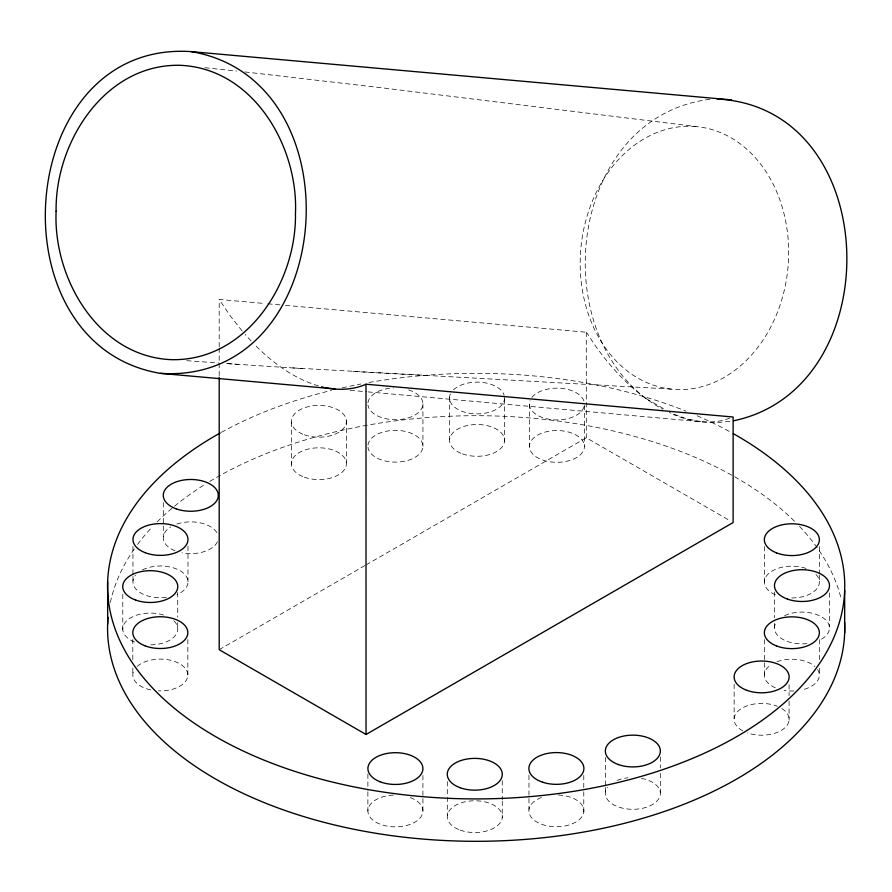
<?xml version="1.0" encoding="UTF-8"?>
<svg xmlns="http://www.w3.org/2000/svg" width="892" height="892" viewBox="0 0 892 892"><rect width="100%" height="100%" fill="white"/><g stroke="black" fill="none" stroke-linecap="round" stroke-linejoin="round"><path stroke-width="0.67" stroke-dasharray="4.46 3.34" d="M219.198 649.699L364.828 565.617M366.032 564.926L586.289 437.76L730.715 521.14M729.823 421.403L718.919 422.418L704.401 422.027L368.218 391.911M709.887 99.313C565.595 117.32 542.236 343.32 662.6 409.227M671.219 389.113L289.298 367.716M352.886 371.462L428.929 375.666M302.288 368.574L225.609 363.512L238.744 364.393M186.774 360.691L218.674 363.011M219.198 346.709L219.198 299.444L265.08 303.548M267.778 303.793L279.932 304.874M285.329 305.354L586.289 332.237L586.858 333.151M350.199 390.306L366.835 391.789M204.904 67.703L236.592 71.059M244.854 71.94L380.17 87.594L697.633 126.731A131.86 103.996 -84.9 0 1 767.376 333.151A131.86 103.996 -84.9 0 1 588.274 313.884A131.86 103.996 -84.9 0 1 697.633 126.731M700.8 421.626L686.539 418.783L669.268 412.539M318.455 385.901C293.568 378.498 272.205 362.453 254.164 344.2M646.064 398.557L665.042 409.506M251.087 341.012L245.066 334.377M242.111 330.943L230.493 316.147L219.265 299.567M829.437 592.901L829.437 627.087M819.369 546.517L819.369 573.868M819.369 575.24L819.369 582.075M819.369 639.575L819.369 661.451M819.369 668.286L819.369 675.133M789.086 684.655L789.086 695.593M789.086 701.067L789.086 720.212M774.501 591.965L774.501 617.944M774.501 623.419L774.501 628.882M764.344 546.517L764.344 582.075M764.344 639.575L764.344 661.451M764.344 662.823L764.344 675.133M734.149 684.22L734.149 718.406M660.314 756.973L660.314 767.912M660.314 773.375L660.314 792.52M605.378 757.408L605.378 786.12M605.378 787.48L605.378 794.326M586.289 332.237L586.289 437.76M584.427 405.414L584.427 446.435A27.518 15.889 0 0 1 543.161 460.194A27.518 15.889 0 0 1 543.161 432.676A27.518 15.889 0 0 1 584.427 446.435M583.781 775.36L583.781 790.39M583.781 791.762L583.781 812.278M529.402 404.043L529.402 446.435M528.967 775.237L528.967 797.113M528.967 798.485L528.967 809.423M504.526 398.914L504.526 441.295M502.252 780.645L502.252 799.789M502.252 801.15L502.252 817.563M449.579 397.107L449.579 439.5M447.305 781.582L447.305 815.756M422.92 403.853L422.92 446.234M422.92 775.416L422.92 797.292M422.92 798.652L422.92 810.962M367.883 774.044L367.883 790.457M367.883 791.817L367.883 810.962M346.352 420.411L346.352 462.792M291.405 422.206L291.405 464.598M219.198 348.092L219.198 361.996M219.198 363.378L219.198 375.889M187.978 546.328L187.978 581.874M187.844 639.464L187.844 675.01M177.72 592.522L177.72 617.141M177.72 622.605L177.72 628.079M163.303 502.664L163.303 536.85M132.953 546.328L132.953 575.039M132.953 576.41L132.953 581.874M132.808 639.464L132.808 661.34M132.808 668.175L132.808 675.01M122.784 594.328L122.784 629.875M217.414 541.734A27.518 15.889 0 0 1 182.001 552.806M175.01 550.777A27.518 15.889 0 0 1 170.695 526.893M176.817 524.072A27.518 15.889 0 0 1 217.458 533.873M504.549 397.498A27.518 15.889 0 0 1 474.02 413.799A27.518 15.889 0 0 1 450.415 394.03M453.437 389.86A27.518 15.889 0 0 1 482.026 382.389A27.518 15.889 0 0 1 504.147 395.234M781.816 708.516A27.518 15.889 0 0 1 782.986 729.31A27.518 15.889 0 0 1 747.496 732.945M742.802 730.894A27.518 15.889 0 0 1 740.248 709.296A27.518 15.889 0 0 1 777.378 706.286M173.873 620.821A27.518 15.889 0 0 1 173.962 637.033A27.518 15.889 0 0 1 149.354 644.849M134.636 642.05A27.518 15.889 0 0 1 127.054 620.431A27.518 15.889 0 0 1 164.217 615.29M784.637 615.647A27.518 15.889 0 0 1 823.338 617.978A27.518 15.889 0 0 1 819.302 640.322M806.937 643.611A27.518 15.889 0 0 1 780.6 637.992A27.518 15.889 0 0 1 776.519 621.958M641.459 778.337A27.518 15.889 0 0 1 658.775 798.753A27.518 15.889 0 0 1 623.006 808.252A27.518 15.889 0 0 1 607.396 787.391M617.086 780.4A27.518 15.889 0 0 1 627.879 777.802M584.149 406.306A27.518 15.889 0 0 1 552.037 419.675A27.518 15.889 0 0 1 530.038 400.675M531.888 397.453A27.518 15.889 0 0 1 561.804 388.41A27.518 15.889 0 0 1 584.36 402.916M816.002 574.459A27.518 15.889 0 0 1 791.851 597.963M775.36 594.786A27.518 15.889 0 0 1 769.25 573.01A27.518 15.889 0 0 1 806.725 568.706M410.275 797.604A27.518 15.889 0 0 1 412.405 823.45A27.518 15.889 0 0 1 369.399 816.158A27.518 15.889 0 0 1 395.401 795.073M137.178 666.424A27.518 15.889 0 0 1 171.153 660.403A27.518 15.889 0 0 1 187.064 678.756A27.518 15.889 0 0 1 158.363 690.854M150.715 689.895A27.518 15.889 0 0 1 133.923 670.539M558.359 795.006A27.518 15.889 0 0 1 581.907 816.76A27.518 15.889 0 0 1 538.846 823.093A27.518 15.889 0 0 1 541.511 797.481M817.629 669.58A27.518 15.889 0 0 1 801.473 690.007M793.813 690.977A27.518 15.889 0 0 1 784.101 690.375M775.36 687.843A27.518 15.889 0 0 1 771.056 664.73M776.977 661.764A27.518 15.889 0 0 1 814.998 666.536M408.581 389.904A27.518 15.889 0 0 1 410.275 417.211A27.518 15.889 0 0 1 367.961 404.979M367.961 402.716A27.518 15.889 0 0 1 393.439 388.009M367.961 445.108A27.518 15.889 0 0 1 409.718 432.676A27.518 15.889 0 0 1 409.718 459.804A27.518 15.889 0 0 1 367.961 447.371M142.441 569.876A27.518 15.889 0 0 1 181.89 571.906A27.518 15.889 0 0 1 176.95 594.596M166.313 597.395A27.518 15.889 0 0 1 139.041 591.842A27.518 15.889 0 0 1 135.439 575.273M221.327 432.364A368.586 212.798 0 0 1 331.456 390.395M342.16 387.875A368.586 212.798 0 0 1 360.948 383.973M368.987 382.501A368.586 212.798 0 0 1 686.104 411.212M697.12 415.783A368.586 212.798 0 0 1 730.916 432.33M110.352 602.412A368.586 212.798 0 0 1 134.346 548.881M137.535 544.455A368.586 212.798 0 0 1 152.521 526.659M157.182 521.865A368.586 212.798 0 0 1 204.212 484.858M209.787 481.424A368.586 212.798 0 0 1 794.739 521.474M799.511 526.358A368.586 212.798 0 0 1 841.424 599.993M646.042 398.746A157.761 91.084 60 0 1 587.014 333.039M729.834 418.058A157.761 91.084 60 0 1 673.371 414.524M462.379 453.838A27.518 15.889 0 0 0 504.549 441.016A27.518 15.889 0 0 0 464.23 426.343A27.518 15.889 0 0 0 462.379 453.838M460.105 830.095A27.518 15.889 0 0 0 502.274 817.284A27.518 15.889 0 0 0 461.956 802.61A27.518 15.889 0 0 0 460.105 830.095M304.35 434.794A27.518 15.889 0 0 0 346.386 421.827A27.518 15.889 0 0 0 305.9 407.298A27.518 15.889 0 0 0 304.35 434.794M304.35 477.187A27.518 15.889 0 0 0 346.386 464.208A27.518 15.889 0 0 0 305.9 449.691A27.518 15.889 0 0 0 304.35 477.187"/><path stroke-width="1.34" d="M219.198 377.283L219.198 649.699L366.032 734.473L733.124 522.534L733.124 417.01L366.032 384.218C353.656 389.793 338.369 390.584 324.822 387.507M365.999 384.24L366.032 734.473M733.447 420.812C890.238 388.399 884.15 107.43 717.157 99.012M191.2 51.624C360.056 79.912 337.321 385.266 160.359 373.347C-8.496 345.059 14.239 39.705 191.2 51.624L731.641 99.904M160.359 373.347L334.957 388.945M321.655 386.771L323.238 387.15M844.668 590.504L844.668 632.896M107.653 581.729L107.653 624.11M733.269 433.635A368.586 212.798 0 0 1 737.595 736.123A368.586 212.798 0 0 1 213.645 735.487A368.586 212.798 0 0 1 220.157 433.01M844.568 621.925A368.586 212.798 0 0 1 472.147 841.29A368.586 212.798 0 0 1 108.077 617.297M56.107 211.259C53.063 278.672 98.41 356.889 171.699 359.677C246.75 361.148 296.579 282.541 295.453 213.712C298.497 146.299 253.15 68.082 179.861 65.294C104.81 63.823 54.981 142.43 56.107 211.259M176.103 508.808A27.518 15.889 0 0 0 218.272 495.985A27.518 15.889 0 0 0 177.954 481.312A27.518 15.889 0 0 0 176.103 508.808M746.938 690.352A27.518 15.889 0 0 0 789.108 677.541A27.518 15.889 0 0 0 748.789 662.867A27.518 15.889 0 0 0 746.938 690.352M460.105 787.714A27.518 15.889 0 0 0 502.274 774.892A27.518 15.889 0 0 0 461.956 760.218A27.518 15.889 0 0 0 460.105 787.714M135.729 600.082A27.518 15.889 0 0 0 177.753 587.103A27.518 15.889 0 0 0 137.279 572.575A27.518 15.889 0 0 0 135.729 600.082M787.446 599.089A27.518 15.889 0 0 0 829.471 586.111A27.518 15.889 0 0 0 788.996 571.594A27.518 15.889 0 0 0 787.446 599.089M618.323 764.522A27.518 15.889 0 0 0 660.348 751.555A27.518 15.889 0 0 0 619.873 737.026A27.518 15.889 0 0 0 618.323 764.522M776.43 552.839A27.518 15.889 0 0 0 819.302 540.82A27.518 15.889 0 0 0 779.831 525.399A27.518 15.889 0 0 0 776.43 552.839M379.981 781.726A27.518 15.889 0 0 0 422.841 769.707A27.518 15.889 0 0 0 383.382 754.286A27.518 15.889 0 0 0 379.981 781.726M144.905 645.775A27.518 15.889 0 0 0 187.766 633.755A27.518 15.889 0 0 0 148.306 618.334A27.518 15.889 0 0 0 144.905 645.775M542.604 782.206A27.518 15.889 0 0 0 583.892 768.469A27.518 15.889 0 0 0 542.637 754.699A27.518 15.889 0 0 0 542.604 782.206M776.43 645.897A27.518 15.889 0 0 0 819.302 633.877A27.518 15.889 0 0 0 779.831 618.457A27.518 15.889 0 0 0 776.43 645.897M145.039 552.639A27.518 15.889 0 0 0 187.911 540.619A27.518 15.889 0 0 0 148.44 525.198A27.518 15.889 0 0 0 145.039 552.639"/></g></svg>
